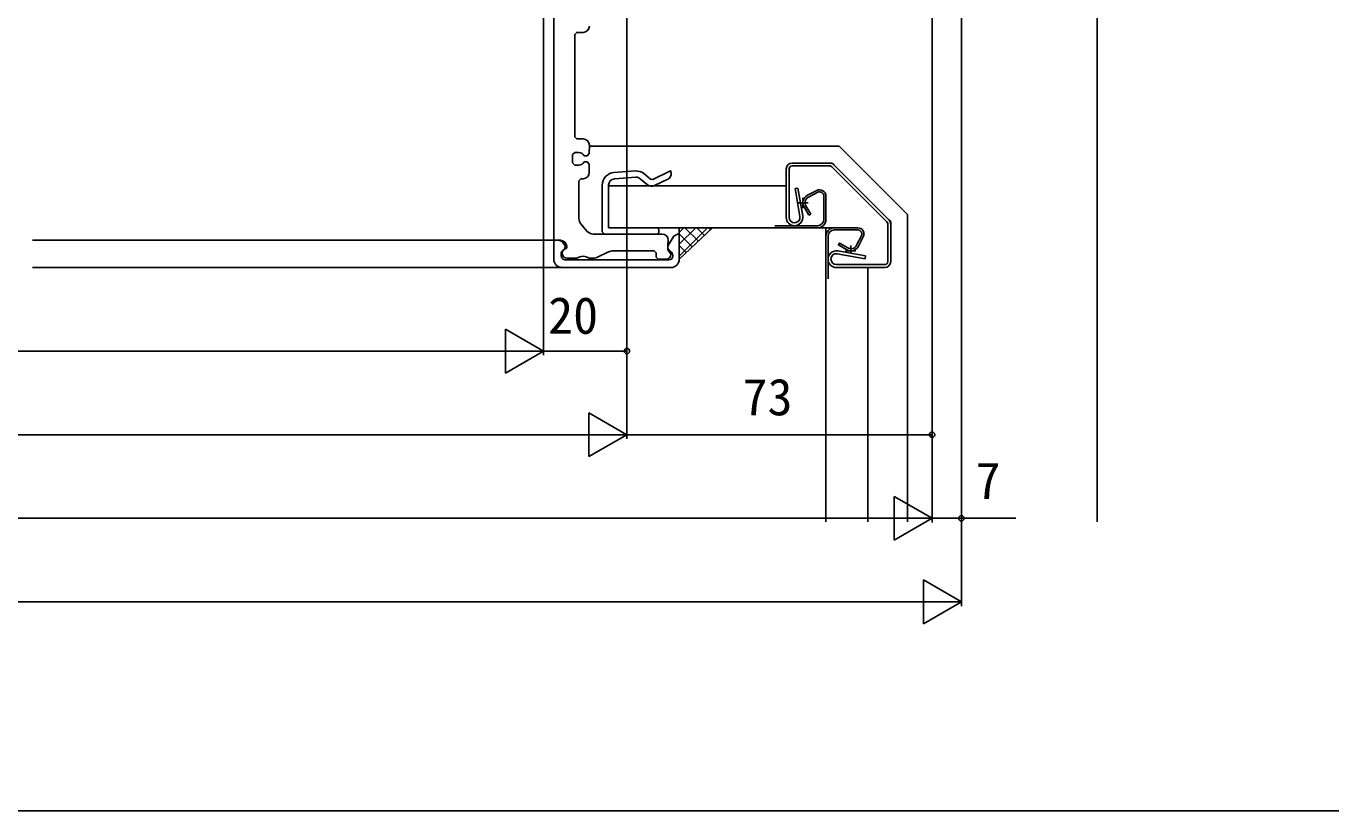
# Model space of a CAD drawing. Units: millimetres, scale not verified. Extents: x -525 to 525, y -783 to 778.
# Drawn here: x 56.8 to 368.9, y -782.8 to -595.1 of the extents above; entities that cross this region are included whole.
import ezdxf
from ezdxf.enums import TextEntityAlignment as Align

# ---------------------------------------------------------------- set-up
doc = ezdxf.new("R2010")
doc.units = ezdxf.units.MM
doc.header["$LTSCALE"] = 4
for name, color, linetype in [('0-2_YKK_11', 7, 'Continuous'), ('0-4_YKK_12', 2, 'Continuous'), ('0-6_YKK_D', 6, 'Continuous'), ('0-7_YKK_ZWAK', 7, 'Continuous'), ('0-8_YSS_K', 3, 'Continuous')]:
    doc.layers.add(name, color=color, linetype=linetype)
doc.styles.add('ＭＳ ゴシック', font='')
doc.styles.get('ＭＳ ゴシック').set_extended_font_data('MS Gothic')

msp = doc.modelspace()

# ---------------------------------------------------------------- linework, layer by layer
at = {"layer": '0-2_YKK_11'}
for p, q in [((202.544, -629.71), (197.377, -630.093)), ((197.487, -631.588), (202.619, -631.209)), ((203.695, -631.557), (205.432, -633.017)), ((207.06, -633.214), (210.262, -631.664)), ((190.897, -644.081), (189.461, -642.357)), ((208.897, -644.802), (192.434, -644.801)), ((210.496, -651.002), (185.796, -651)), ((186.201, -650.6), (188.497, -650.6)), ((191.497, -650.6), (192.27, -650.6)), ((184.996, -652.8), (210.996, -652.802))]:
    msp.add_line(p, q, dxfattribs=at)
for points in [[(183.006, -521.8), (182.997, -646.1), (183.197, -646.3), (184.597, -646.3)], [(189.999, -622.05), (188.499, -622.05), (187.999, -621.55), (188, -597.05), (188.501, -596.55), (190.001, -596.55)], [(190.297, -626.05), (190.998, -626.05), (191.498, -625.55), (191.499, -623.55)], [(188.998, -628.3), (187.998, -628.3), (187.498, -627.8), (187.498, -625.8), (187.998, -625.3), (188.998, -625.3)], [(191.498, -630.05), (191.498, -628.05), (190.998, -627.55), (190.297, -627.55)], [(211.088, -630.142), (210.954, -629.647), (206.691, -631.723), (206.146, -631.656), (204.48, -630.241)], [(188.997, -641.076), (188.998, -632.05), (189.498, -631.55), (189.998, -631.55)], [(194.598, -633.084), (194.598, -644.302), (195.098, -644.802)], [(195.098, -644.802), (207.698, -644.802), (208.098, -644.402), (208.098, -643.702), (207.698, -643.302), (196.398, -643.302), (196.098, -643.002), (196.098, -633.084)], [(212.997, -650.802), (212.997, -645.002), (212.797, -644.802), (212.562, -644.802), (211.705, -645.286), (211.696, -645.302), (210.44, -647.386)], [(184.011, -646.3), (183.197, -646.3), (182.997, -646.5), (182.997, -650.8)], [(184.797, -650), (184.797, -649.307), (184.943, -648.953), (185.65, -648.246), (185.706, -647.606), (185.24, -646.939), (185.129, -646.8)], [(186.097, -647.8), (186.097, -648.024), (185.94, -648.219)], [(193.642, -650.268), (196.066, -649.022), (196.98, -648.801), (206.995, -648.802)], [(206.997, -648.802), (207.497, -649.302), (207.497, -650.302), (207.997, -650.802), (209.797, -650.802)], [(210.997, -649.602), (210.997, -649.502), (210.452, -648.819), (210.297, -648.624), (210.297, -646.802), (210.397, -646.802), (210.397, -646.302)], [(210.59, -648.609), (211.204, -649.223), (211.497, -649.93), (211.497, -650.002)]]:
    msp.add_lwpolyline(points, dxfattribs=at)
for centre, radius, start, end in [((190.001, -595.05), 1.5, 269.99576, 359.99576), ((189.999, -623.55), 1.5, 359.99576, 89.99576), ((188.998, -626.8), 1.5, 29.99576, 89.99576), ((188.998, -626.8), 1.5, 269.99576, 329.99576), ((189.998, -630.05), 1.5, 269.99576, 359.99576), ((197.598, -633.084), 3, 94.23046, 180), ((202.765, -632.702), 3, 55.12415, 94.23046), ((209.598, -630.319), 1.5, 296.26253, 6.79348), ((197.598, -633.084), 1.5, 94.23046, 180), ((202.73, -632.705), 1.5, 49.95169, 94.23046), ((206.397, -631.869), 1.5, 229.95169, 296.2355), ((190.997, -641.076), 2, 179.99576, 219.80133), ((192.434, -642.801), 2, 219.80133, 269.99576), ((208.897, -646.302), 1.5, 359.99576, 89.99576), ((184.011, -647.8), 1.5, 41.80608, 89.99576), ((184.597, -647.8), 1.5, 359.99576, 89.99576), ((186.201, -649.395), 1.205, 102.52143, 269.99576), ((211.297, -647.902), 1, 148.92857, 224.99576), ((184.997, -650.8), 2, 179.99576, 269.99576), ((185.797, -650), 1, 179.99576, 269.99576), ((189.996, -652.6), 2.5, 53.12587, 126.86566), ((192.271, -647.6), 3, 269.99576, 297.21187), ((209.797, -649.602), 1.2, 269.99576, 359.99576), ((210.497, -650.002), 1, 269.99576, 359.99576), ((210.997, -650.802), 2, 269.99576, 359.99576)]:
    msp.add_arc(centre, radius, start, end, dxfattribs=at)
at = {"layer": '0-4_YKK_12'}
for p, q in [((58.251, -646.3), (183.197, -646.3)), ((184.996, -652.8), (58.251, -652.8))]:
    msp.add_line(p, q, dxfattribs=at)
at = {"layer": '0-6_YKK_D'}
for p, q in [((180.501, -536.002), (180.501, -673.8)), ((180.501, -536.002), (180.501, -673.8)), ((200.501, -542.802), (200.501, -693.8)), ((200.501, -542.802), (200.501, -693.8)), ((200.501, -542.802), (200.501, -673.8)), ((273.501, -547.302), (273.501, -693.8)), ((273.501, -547.302), (273.501, -713.8)), ((273.501, -547.302), (273.501, -713.8)), ((280.501, -547.302), (280.501, -733.8)), ((280.501, -547.302), (280.501, -713.8)), ((180.501, -672.8), (171.408, -667.55)), ((171.408, -667.55), (171.408, -678.05)), ((-274.999, -672.8), (170.001, -672.8)), ((180.501, -672.8), (162.315, -672.8)), ((180.501, -672.8), (171.408, -678.05)), ((180.501, -672.8), (200.501, -672.8)), ((200.501, -692.8), (191.408, -687.55)), ((191.408, -687.55), (191.408, -698.05)), ((-294.999, -692.8), (190.001, -692.8)), ((200.501, -692.8), (182.315, -692.8)), ((200.501, -692.8), (191.408, -698.05)), ((200.501, -692.8), (273.501, -692.8)), ((273.501, -712.8), (264.408, -707.55)), ((264.408, -707.55), (264.408, -718.05)), ((263.001, -712.8), (-304.999, -712.8)), ((273.501, -712.8), (255.315, -712.8)), ((273.501, -712.8), (264.408, -718.05)), ((280.501, -732.8), (271.408, -727.55)), ((271.408, -727.55), (271.408, -738.05)), ((-311.998, -732.8), (270.001, -732.8)), ((280.501, -732.8), (262.315, -732.8)), ((280.501, -732.8), (271.408, -738.05))]:
    msp.add_line(p, q, dxfattribs=at)
msp.add_lwpolyline([(273.501, -712.8), (280.501, -712.8), (293.529, -712.8)], dxfattribs=at)
for centre in [(200.501, -672.8), (273.501, -692.8), (280.501, -712.8)]:
    msp.add_circle(centre, 0.637, dxfattribs=at)
at = {"layer": '0-7_YKK_ZWAK'}
msp.add_lwpolyline([(-525, -782.8), (525, -782.8), (525, 747.2)], dxfattribs=at)
at = {"layer": '0-8_YSS_K'}
for p, q in [((313.004, -583.288), (313.004, -713.644)), ((238.598, -629.202), (238.598, -640.802)), ((238.598, -629.202), (238.598, -640.802)), ((239.298, -640.802), (239.298, -629.202)), ((239.998, -627.802), (249.018, -627.802)), ((239.998, -628.502), (249.018, -628.502)), ((249.018, -627.802), (249.598, -627.802)), ((249.513, -628.707), (262.693, -641.887)), ((250.008, -628.212), (249.598, -627.802)), ((263.188, -641.392), (250.008, -628.212)), ((196.098, -633.302), (196.098, -643.302)), ((241.395, -633.802), (240.705, -633.924)), ((240.705, -633.924), (241.878, -640.576)), ((241.395, -633.802), (242.568, -640.455)), ((242.598, -636.106), (242.598, -638.597)), ((243.678, -635.527), (245.908, -634.37)), ((243.908, -635.97), (246.138, -634.814)), ((247.598, -641.302), (247.598, -635.702)), ((248.098, -635.702), (248.098, -641.302)), ((241.204, -637.302), (243.831, -637.302)), ((244.021, -640.302), (242.856, -638.283)), ((243.299, -638.052), (244.454, -640.052)), ((235.911, -642.802), (246.098, -642.802)), ((244.454, -640.052), (244.021, -640.302)), ((262.898, -642.382), (262.898, -651.402)), ((263.598, -641.802), (263.188, -641.392)), ((263.598, -642.382), (263.598, -641.802)), ((263.598, -651.402), (263.598, -642.382)), ((267.598, -640.145), (267.598, -713.644)), ((253.098, -643.302), (196.098, -643.302)), ((212.992, -644.422), (214.113, -643.302)), ((212.992, -647.251), (216.941, -643.302)), ((212.992, -650.079), (219.769, -643.302)), ((216.118, -647.871), (212.992, -644.744)), ((217.578, -646.502), (214.378, -643.302)), ((219.038, -645.134), (217.206, -643.302)), ((220.498, -643.765), (220.035, -643.302)), ((248.098, -713.644), (248.098, -643.302)), ((248.598, -655.489), (248.598, -645.302)), ((250.098, -643.302), (255.698, -643.302)), ((255.698, -643.802), (250.098, -643.802)), ((256.586, -645.262), (255.43, -647.492)), ((257.03, -645.492), (255.874, -647.723)), ((214.659, -649.239), (212.992, -647.573)), ((250.945, -648.832), (257.598, -650.006)), ((252.803, -648.802), (255.294, -648.802)), ((254.098, -647.569), (254.098, -649.196)), ((213.199, -650.608), (212.992, -650.401)), ((262.198, -652.102), (250.598, -652.102)), ((262.198, -652.802), (250.598, -652.802)), ((258.098, -652.802), (258.098, -713.644))]:
    msp.add_line(p, q, dxfattribs=at)
for points in [[(267.598, -640.145), (251.255, -623.802), (191.499, -623.802)], [(249.018, -628.502), (249.308, -628.502), (249.513, -628.707)], [(238.598, -633.302), (196.098, -633.302), (196.098, -643.302)], [(262.693, -641.887), (262.898, -642.092), (262.898, -642.382)], [(253.117, -648.545), (251.098, -647.379), (251.348, -646.946), (253.348, -648.101)], [(250.824, -649.522), (257.477, -650.695), (257.598, -650.006)]]:
    msp.add_lwpolyline(points, dxfattribs=at)
msp.add_lwpolyline([(212.992, -650.802), (212.992, -643.302), (220.992, -643.302)], close=True, dxfattribs=at)
for centre, radius, start, end in [((239.998, -629.202), 1.4, 90, 180), ((239.998, -629.202), 0.7, 90, 180), ((249.018, -629.202), 1.4, 45, 90), ((249.018, -629.202), 0.7, 45, 90), ((244.598, -637.302), 2, 117.4024, 209.38901), ((244.598, -637.302), 1.5, 117.4024, 216.55557), ((246.598, -635.702), 1.5, 0, 117.4024), ((246.598, -635.702), 1, 0, 117.4024), ((240.598, -640.802), 2, 180, 270), ((240.598, -640.802), 1.3, 180, 270), ((240.598, -640.802), 2, 270, 10), ((240.598, -640.802), 1.3, 270, 10), ((246.098, -641.302), 1.5, 270, 0), ((246.098, -641.302), 2, 270, 0), ((262.198, -642.382), 0.7, 0, 45), ((262.198, -642.382), 1.4, 0, 45), ((250.098, -645.302), 2, 90, 180), ((250.098, -645.302), 1.5, 90, 180), ((255.698, -644.802), 1.5, 332.5976, 90), ((255.698, -644.802), 1, 332.5976, 90), ((250.598, -650.802), 2, 80, 180), ((254.098, -646.802), 2, 240.61099, 332.5976), ((254.098, -646.802), 1.5, 233.44443, 332.5976), ((250.598, -650.802), 2, 180, 270), ((250.598, -650.802), 1.3, 80, 180), ((250.598, -650.802), 1.3, 180, 270), ((262.198, -651.402), 1.4, 270, 0), ((262.198, -651.402), 0.7, 270, 0)]:
    msp.add_arc(centre, radius, start, end, dxfattribs=at)

# ---------------------------------------------------------------- texts
at = {"layer": '0-6_YKK_D', "style": 'ＭＳ ゴシック'}
for s, p in [('20', (181.638, -671.3)), ('73', (228.138, -690.8)), ('7', (283.892, -710.8))]:
    msp.add_text(s, height=8.798, dxfattribs=at).set_placement(p, align=Align.BOTTOM_LEFT)

doc.saveas('drawing.dxf')
